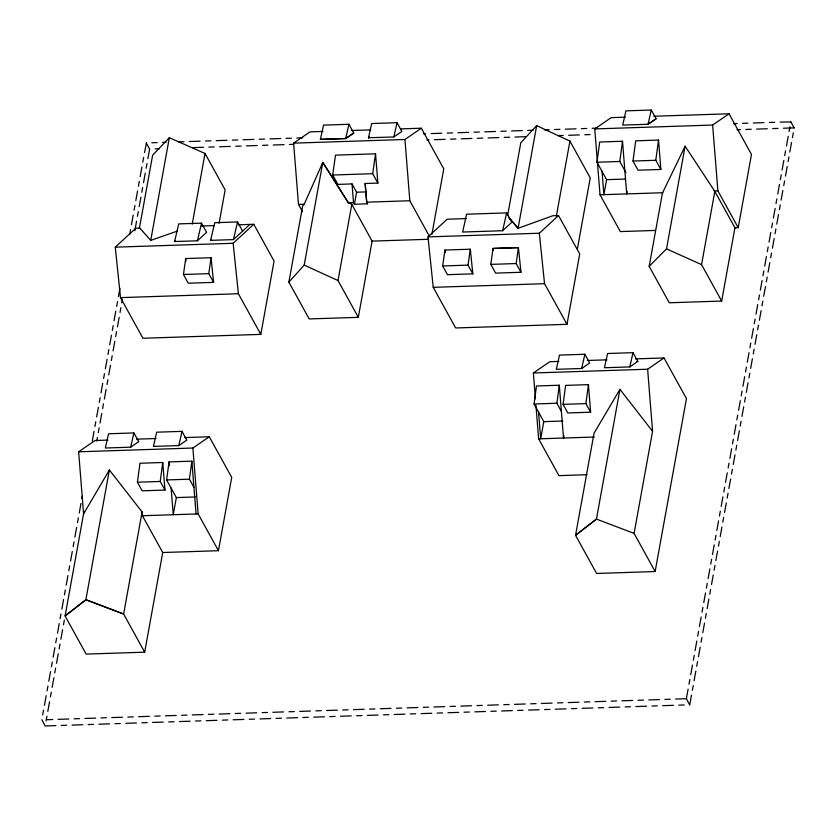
<?xml version="1.0" encoding="UTF-8"?>
<svg xmlns="http://www.w3.org/2000/svg" width="836" height="836" viewBox="0 0 836 836"><rect width="100%" height="100%" fill="white"/><g stroke="black" fill="none" stroke-linecap="round" stroke-linejoin="round"><path stroke-width="1.25" d="M137.407 482.215L139.957 463.248L162.769 462.496L164.974 490.063L142.151 490.816L137.407 482.215L160.219 481.463L164.974 490.063M160.219 481.463L162.769 462.496M171.129 488.109L173.251 514.725L176.354 497.577L166.615 479.937L169.039 461.921L191.852 461.169L196.063 513.973M193.942 487.367L189.427 479.185L191.852 461.169M538.572 412.179L540.693 438.785L543.797 421.647L534.058 403.997L536.482 385.981L559.305 385.229L563.516 438.033L563.955 435.587M561.395 411.427L556.88 403.255L559.305 385.229M563.077 404.363L565.627 385.396L588.439 384.644L590.644 412.211L567.822 412.963L563.077 404.363L585.89 403.61L590.644 412.211M602.035 171.39L603.885 194.663L606.602 179.667L596.967 162.226L599.684 142.005L622.506 141.253L626.707 193.91L627.157 191.413M585.89 403.61L588.439 384.644M625.986 172.718L619.789 161.473L622.506 141.253M632.988 161.034L635.705 140.824L658.528 140.072L660.868 169.457L638.046 170.21L632.988 161.034L655.8 160.293L660.868 169.457M655.8 160.293L658.528 140.072M183.439 274.48L185.707 258.554L211.059 257.718L213.619 282.38L188.267 283.216L183.439 274.48L208.791 273.654L213.619 282.38M208.791 273.654L211.059 257.718M472.852 273.863L468.024 265.127L470.292 249.201L472.852 273.863L447.49 274.689L442.672 265.963L444.94 250.037L470.292 249.201L470.563 251.793M490.784 264.385L493.052 248.449L518.404 247.613L520.964 272.275L495.612 273.111L490.784 264.385L516.146 263.549L520.964 272.275M516.146 263.549L518.404 247.613L493.052 248.438L493.23 250.173M332.676 175.017L335.518 155.13L375.542 153.814L377.872 183.084L365.154 183.502L366.701 202.176L367.621 203.806L354.422 204.245L353.513 202.615L352.029 183.93L337.859 184.401L332.676 175.017L372.699 173.7L377.872 183.084M372.699 173.7L375.542 153.814M55.907 725.617L45.165 725.972L41.831 719.702M42.699 714.905L43.566 710.098M44.444 705.291L46.179 695.677M47.056 690.87L47.924 686.063M48.791 681.256L50.536 671.642M51.404 666.835L52.271 662.028M53.149 657.221L54.883 647.618M55.751 642.811L56.629 638.004M57.496 633.197L59.231 623.583M60.108 618.776L60.976 613.969M61.843 609.162L63.588 599.548M64.456 594.741L65.323 589.934M66.201 585.127L67.935 575.523M68.813 570.716L69.681 565.909M70.548 561.102L72.293 551.488M73.16 546.681L74.028 541.874M74.895 537.067L76.64 527.453M77.508 522.646L78.385 517.839M79.253 513.032L80.987 503.429M81.865 498.622L82.294 496.218M92.305 440.948L94.05 431.334M94.917 426.527L95.785 421.72M96.652 416.913L98.397 407.299M99.265 402.492L100.132 397.685M101.01 392.878L102.744 383.264M103.622 378.457L104.49 373.661M105.357 368.854L107.102 359.24M107.969 354.433L108.837 349.626M109.715 344.819L111.449 335.205M112.317 330.398L113.194 325.591M114.062 320.784L115.796 311.17M116.674 306.373L117.542 301.566M118.409 296.759L119.935 288.347M129.726 234.279L130.594 229.472M131.461 224.665L133.206 215.051M134.073 210.244L134.951 205.437M135.819 200.63L137.553 191.016M138.431 186.209L139.298 181.402M140.166 176.595L141.911 166.991M142.778 162.184L143.646 157.377M144.524 152.57L146.425 142.946M46.064 720.998L46.941 716.191M47.809 711.384L49.543 701.77M50.421 696.963L51.289 692.166M52.156 687.359L53.901 677.745M54.768 672.938L55.636 668.131M56.514 663.324L58.248 653.71M59.126 648.903L59.993 644.096M60.861 639.289L62.606 629.675M63.473 624.879L64.341 620.072M83.924 511.925L65.093 615.954L86.15 654.097L144.68 652.174L162.727 552.523L142.413 515.739L142.11 511.935L109.37 469.999L83.579 513.868L78.636 451.795L95.032 440.52L108.022 440.091M96.757 441.032L97.415 437.427M98.282 432.62L99.15 427.813M100.027 423.016L101.762 413.402M102.629 408.595L103.507 403.788M104.375 398.981L106.109 389.367M106.987 384.56L107.854 379.753M108.722 374.946L110.467 365.332M111.334 360.525L112.202 355.728M113.079 350.921L114.814 341.307M115.692 336.5L116.559 331.693M117.427 326.886L119.172 317.272M120.039 312.465L120.906 307.658M121.774 302.851L122.432 299.246M134.836 230.757L136.571 221.153M137.438 216.346L138.316 211.539M139.184 206.732L140.929 197.118M141.796 192.311L142.663 187.504M143.531 182.697L145.276 173.083M146.143 168.276L147.011 163.469M147.888 158.662L149.623 149.059L146.258 142.956M177.566 231.029L150.741 240.381L169.332 137.721L205.019 153.458L225.135 189.887L219.084 223.296M144.68 652.174L123.623 614.032L85.941 599.725L65.093 615.954L85.878 599.725L109.37 469.999M192.228 224.132L205.019 153.458M142.11 511.935L123.623 614.032L85.878 599.725M162.727 552.523L218.447 550.694L231.718 477.398L209.293 436.768L184.62 437.573M150.741 240.381L139.748 228.05L135.881 228.176L115.274 247.163L120.499 297.626L142.935 338.256L260.811 334.379L274.083 261.083L253.778 224.288L238.49 224.8M288.869 282.14L302.663 205.949L304.21 204.235L322.79 162.424L348.403 202.782L351.799 204.339L372.104 241.123L358.31 317.325L309.184 318.934L288.869 282.14L304.2 265.096L322.79 162.424L348.382 202.782L353.513 202.615M358.31 317.325L338.005 280.541L351.799 204.339M354.422 204.245L356.596 192.207L352.029 183.93M431.961 234.07L443.77 168.851L421.334 128.211L400.622 128.89M507.703 215.113L520.807 142.716L536.67 125.64L569.933 141.096L590.247 177.89L577.362 249.013M536.67 125.64L518.08 228.312L552.795 215.74L558.511 215.552L579.724 253.977L566.986 324.316L455.651 327.973L433.226 287.344L428.001 236.891L447.176 219.21L466.195 218.593M556.368 216.022L569.933 141.096M655.142 571.531L634.096 533.389L652.571 431.303L619.946 389.357L596.455 519.093L575.555 535.312L596.611 573.465L655.142 571.531L686.46 398.594L664.024 357.954L635.464 358.895M649.175 266.35L662.436 193.106L685.112 146.196L714.832 191.36L734.938 227.789L721.677 301.054L669.281 302.778L649.175 266.35L666.522 248.867L685.112 146.196M721.677 301.054L701.561 264.625L714.832 191.36M734.938 227.789L738.209 227.685L751.48 154.409L729.044 113.78L653.909 116.246M689.575 704.79L686.377 698.687L688.112 689.073M688.989 684.266L689.857 679.469M690.724 674.662L692.469 665.048M693.337 660.241L694.204 655.434M695.071 650.627L696.816 641.013M697.684 636.206L698.562 631.399M699.429 626.592L701.164 616.978M702.041 612.182L702.909 607.375M703.776 602.568L705.521 592.954M706.389 588.147L707.256 583.34M708.134 578.533L709.868 568.919M710.736 564.112L711.614 559.305M712.481 554.498L714.226 544.884M715.093 540.087L715.961 535.28M716.828 530.473L718.573 520.859M719.441 516.052L720.308 511.245M721.186 506.438L722.921 496.824M723.798 492.017L724.666 487.21M725.533 482.403L727.278 472.8M728.146 467.993L729.013 463.186M729.891 458.379L731.625 448.765M732.493 443.958L733.371 439.151M734.238 434.344L735.973 424.73M736.85 419.923L737.718 415.116M738.585 410.309L740.33 400.705M741.198 395.898L742.065 391.091M742.943 386.284L744.677 376.67M745.555 371.863L746.423 367.056M747.29 362.249L749.035 352.635M749.902 347.828L750.77 343.021M751.637 338.225L753.382 328.611M754.25 323.804L755.127 318.997M755.995 314.19L757.729 304.576M758.607 299.769L759.475 294.962M760.342 290.155L762.087 280.541M762.954 275.734L763.822 270.937M764.7 266.13L766.434 256.516M767.302 251.709L768.179 246.902M769.047 242.095L770.792 232.481M771.659 227.674L772.527 222.867M773.394 218.06L775.139 208.446M776.007 203.65L776.874 198.843M777.752 194.036L779.486 184.422M780.364 179.615L781.232 174.808M782.099 170.001L783.844 160.387M784.711 155.58L785.579 150.773M786.457 145.966L788.191 136.362M789.059 131.555L789.936 126.748M790.804 121.941L780.092 122.119M689.742 704.79L691.476 695.176M692.354 690.369L693.222 685.562M694.089 680.755L695.834 671.141M696.702 666.334L697.569 661.527M698.447 656.73L700.181 647.116M701.049 642.309L701.927 637.502M702.794 632.695L704.539 623.081M705.406 618.274L706.274 613.467M707.141 608.66L708.886 599.046M709.754 594.239L710.631 589.443M711.499 584.636L713.233 575.022M714.111 570.215L714.979 565.408M715.846 560.601L717.591 550.987M718.458 546.18L719.326 541.373M720.204 536.566L721.938 526.952M722.806 522.155L723.683 517.348M724.551 512.541L726.285 502.927M727.163 498.12L728.031 493.313M728.898 488.506L730.643 478.892M731.51 474.085L732.378 469.278M733.256 464.471L734.99 454.868M735.868 450.061L736.735 445.254M737.603 440.447L739.348 430.833M740.215 426.026L741.083 421.219M741.95 416.412L743.695 406.798M744.562 401.991L745.44 397.184M746.308 392.377L748.042 382.773M748.92 377.966L749.787 373.159M750.655 368.352L752.4 358.738M753.267 353.931L754.135 349.124M755.012 344.317L756.747 334.703M757.615 329.896L758.492 325.089M759.36 320.292L761.105 310.678M761.972 305.871L762.84 301.065M763.707 296.257L765.452 286.644M766.319 281.836L767.187 277.029M768.065 272.222L769.799 262.608M770.677 257.801L771.544 253.005M772.412 248.198L774.157 238.584M775.024 233.777L775.892 228.97M776.769 224.163L778.504 214.549M779.371 209.742L780.249 204.935M781.117 200.128L782.851 190.514M783.729 185.707L784.596 180.91M785.464 176.103L787.209 166.489M788.076 161.682L788.944 156.875M789.821 152.068L791.556 142.454M792.434 137.647L793.301 132.84M794.169 128.033L790.835 121.774M130.698 447.176L133.896 432.933L108.544 433.769L105.346 448.012L130.698 447.176L138.724 441.669L133.896 432.933M178.82 445.598L182.018 431.355L156.666 432.191L153.458 446.424L178.82 445.598L186.836 440.081L182.018 431.355M320.376 139.361L323.574 125.118L348.925 124.282L353.743 133.018L345.728 138.536L320.376 139.361L345.728 138.525L353.743 133.018M345.728 138.525L348.925 124.282M393.85 136.947L397.048 122.704L371.686 123.54L368.488 137.773L393.85 136.947L401.865 131.43L397.048 122.704M502.645 230.726L506.626 212.898L466.613 214.215L462.621 232.042L502.645 230.726L511.799 222.282L506.626 212.898M581.668 368.498L584.866 354.255L559.514 355.091L556.316 369.324L581.668 368.498L589.693 362.981L584.866 354.255M648.067 124.261L651.265 110.028L625.913 110.854L622.715 125.097L648.067 124.261L656.082 118.754L651.265 110.028M629.79 366.91L632.988 352.677L607.636 353.503L604.428 367.746L629.79 366.91L637.805 361.403L632.988 352.677M174.588 241.541L178.716 223.891L201.539 223.149L206.596 232.314L197.4 240.789L174.588 241.541L175.518 240.674M197.4 240.789L201.539 223.149M249.901 224.424L233.422 239.608L210.599 240.36L214.737 222.71L237.56 221.958L242.618 231.133M233.422 239.608L237.56 221.958M619.946 389.357L594.041 433.226L575.555 535.312L596.455 519.093L634.096 533.389M169.332 137.721L152.633 155.182L139.361 228.447L139.748 228.05M210.599 240.36L211.539 239.493M115.274 247.163L233.15 243.286L253.778 224.288M428.001 236.891L539.324 233.223L558.511 215.552M345.728 138.536L346.574 137.95M648.903 123.697L656.082 118.754M302.486 211.665L298.494 204.423L293.603 143.144L310.01 131.869L322.947 131.451M293.603 143.144L404.938 139.487L421.334 128.211M655.319 230.433L620.322 231.582L600.018 194.788L594.762 128.922L611.168 117.646L625.412 117.186M78.636 451.795L192.886 448.033L209.293 436.768M594.762 128.922L712.638 125.045L729.044 113.78M535.437 398.814L533.368 372.981L549.774 361.716L558.866 361.413M533.368 372.981L647.628 369.23L664.024 357.954M351.433 130.51L370.85 129.873M151.797 142.778L157.168 142.601M162.539 142.423L166.124 142.298M178.653 141.89L184.014 141.712M189.385 141.535L200.128 141.179M205.499 141.012L210.871 140.835M216.242 140.657L226.974 140.302M232.345 140.124L237.717 139.946M243.088 139.769L253.831 139.424M259.202 139.246L264.573 139.069M269.944 138.891L280.677 138.536M286.048 138.358L291.419 138.18M296.79 138.003L302.757 137.815M423.518 133.844L425.67 133.77M431.042 133.593L441.784 133.237M447.155 133.07L452.516 132.893M457.888 132.715L468.63 132.36M474.002 132.182L479.373 132.004M484.744 131.827L495.476 131.482M500.848 131.304L506.219 131.127M511.59 130.949L522.333 130.594M527.704 130.416L533.075 130.238M544.403 129.873L549.179 129.716M554.55 129.538L559.921 129.361M565.293 129.183L576.035 128.828M581.407 128.65L586.767 128.472M592.139 128.295L596.914 128.138M733.548 123.655L737.133 123.529M742.504 123.362L747.875 123.185M753.246 123.007L763.979 122.652M769.35 122.474L774.721 122.296M155.162 148.871L159.457 148.735M192.75 147.638L203.493 147.282M208.864 147.105L214.235 146.927M219.607 146.749L230.349 146.404M235.721 146.227L241.081 146.049M246.453 145.872L257.195 145.516M262.567 145.339L267.938 145.161M273.309 144.994L284.041 144.638M289.413 144.461L293.708 144.314M426.893 139.936L429.035 139.873M434.406 139.696L445.149 139.34M450.52 139.163L455.892 138.985M461.253 138.807L471.995 138.462M477.366 138.285L482.738 138.107M488.109 137.93L498.852 137.574M504.223 137.397L509.584 137.219M514.955 137.041L525.698 136.696M557.915 135.631L563.286 135.453M568.658 135.286L579.4 134.93M584.772 134.753L590.143 134.575M736.924 129.747L740.497 129.632M745.869 129.455L751.24 129.277M756.611 129.099L767.354 128.754M772.715 128.577L778.086 128.399M783.457 128.221L794.2 127.866M596.967 162.226L619.789 161.473M606.602 179.667L625.621 179.05M356.596 192.207L366.199 191.893M298.494 204.423L304.21 204.235M365.154 183.502L366.711 202.176L409.818 200.755L429.161 235.794M714.028 190.995L717.894 190.869L738.209 227.685M600.018 194.788L662.812 192.729M201.737 226.002L214.444 225.584M372.104 241.123L428.471 239.274M442.672 265.963L468.024 265.127M120.499 297.626L238.385 293.75L260.811 334.379M433.226 287.344L544.549 283.686L566.986 324.316M587.426 360.473L606.905 359.835M637.074 361.424L637.805 361.403M534.058 403.997L556.88 403.255M543.797 421.647L562.816 421.02M136.581 439.151L156.06 438.513M535.949 405.272L538.624 438.848L594.344 437.019M166.615 479.937L189.427 479.185M586.956 474.723L558.939 475.642L538.624 438.848M176.354 497.577L195.363 496.96M142.413 515.739L198.142 513.9L218.447 550.694M47.338 719.692L52.71 719.514M58.081 719.336L68.824 718.991M74.185 718.814L79.556 718.636M84.927 718.458L95.67 718.103M101.041 717.925L106.412 717.748M111.784 717.581L122.516 717.225M127.887 717.048L133.258 716.87M138.63 716.692L149.372 716.337M154.744 716.159L160.115 715.992M165.476 715.815L176.218 715.459M181.59 715.282L186.961 715.104M192.332 714.926L203.075 714.571M208.436 714.393L213.807 714.226M219.178 714.048L229.921 713.693M235.292 713.516L240.663 713.338M246.035 713.16L256.767 712.805M262.138 712.638L267.51 712.46M272.881 712.282L283.623 711.927M288.995 711.75L294.356 711.572M299.727 711.394L310.469 711.049M315.841 710.872L321.212 710.694M326.583 710.516L337.326 710.161M342.687 709.983L348.058 709.806M353.429 709.628L364.172 709.283M369.543 709.106L374.915 708.928M380.286 708.75L391.018 708.395M396.389 708.217L401.761 708.04M407.132 707.873L417.875 707.517M423.246 707.34L428.607 707.162M433.978 706.984L444.721 706.629M450.092 706.451L455.463 706.284M460.835 706.106L471.577 705.751M476.938 705.574L482.309 705.396M487.681 705.218L498.423 704.863M503.794 704.696L509.166 704.518M514.537 704.34L525.269 703.985M530.641 703.808L536.012 703.63M541.383 703.452L552.126 703.097M557.497 702.93L562.858 702.752M568.229 702.574L578.972 702.219M584.343 702.041L589.714 701.864M595.086 701.686L605.828 701.341M611.189 701.164L616.56 700.986M621.932 700.808L632.674 700.453M638.046 700.275L643.417 700.098M648.788 699.92L659.52 699.575M664.892 699.398L670.263 699.22M675.634 699.042L686.377 698.687M61.279 725.449L66.65 725.272M72.021 725.094L82.754 724.739M88.125 724.561L93.496 724.384M98.867 724.206L109.61 723.861M114.981 723.683L120.342 723.506M125.713 723.328L136.456 722.973M141.827 722.795L147.199 722.617M152.57 722.44L163.313 722.095M168.673 721.917L174.045 721.74M179.416 721.562L190.159 721.207M195.53 721.029L200.901 720.851M206.273 720.684L217.005 720.329M222.376 720.151L227.747 719.974M233.119 719.796L243.861 719.441M249.232 719.263L254.593 719.096M259.965 718.918L270.707 718.563M276.079 718.385L281.45 718.208M286.821 718.03L297.564 717.675M302.925 717.507L308.296 717.33M313.667 717.152L324.41 716.797M329.781 716.619L335.152 716.442M340.524 716.264L351.256 715.909M356.627 715.741L361.998 715.564M367.37 715.386L378.112 715.031M383.484 714.853L388.844 714.675M394.216 714.498L404.958 714.153M410.33 713.975L415.701 713.798M421.072 713.62L431.815 713.265M437.176 713.087L442.547 712.909M447.918 712.732L458.661 712.387M464.032 712.209L469.404 712.032M474.775 711.854L485.507 711.499M490.878 711.321L496.25 711.143M501.621 710.976L512.363 710.621M517.735 710.443L523.096 710.266M528.467 710.088L539.21 709.733M544.581 709.555L549.952 709.388M555.323 709.21L566.056 708.855M571.427 708.677L576.798 708.5M582.169 708.322L592.912 707.967M598.283 707.799L603.655 707.622M609.026 707.444L619.758 707.089M625.129 706.911L630.501 706.733M635.872 706.556L646.615 706.211M651.986 706.033L657.347 705.856M662.718 705.678L673.461 705.323M678.832 705.145L684.203 704.967M666.522 248.867L701.561 264.625M304.2 265.096L338.005 280.541M366.711 202.176L367.621 203.806M539.324 233.223L544.549 283.686M444.94 250.037L445.212 252.629M233.15 243.286L238.385 293.75M185.707 258.554L185.979 261.145M712.638 125.045L717.894 190.869M647.628 369.23L652.571 431.303M404.938 139.487L409.818 200.755M192.886 448.033L198.142 513.9M169.039 461.921L169.332 465.662M369.334 137.198L368.488 137.794L369.334 137.198M518.08 228.312L508.612 217.203L518.08 228.312"/></g></svg>
